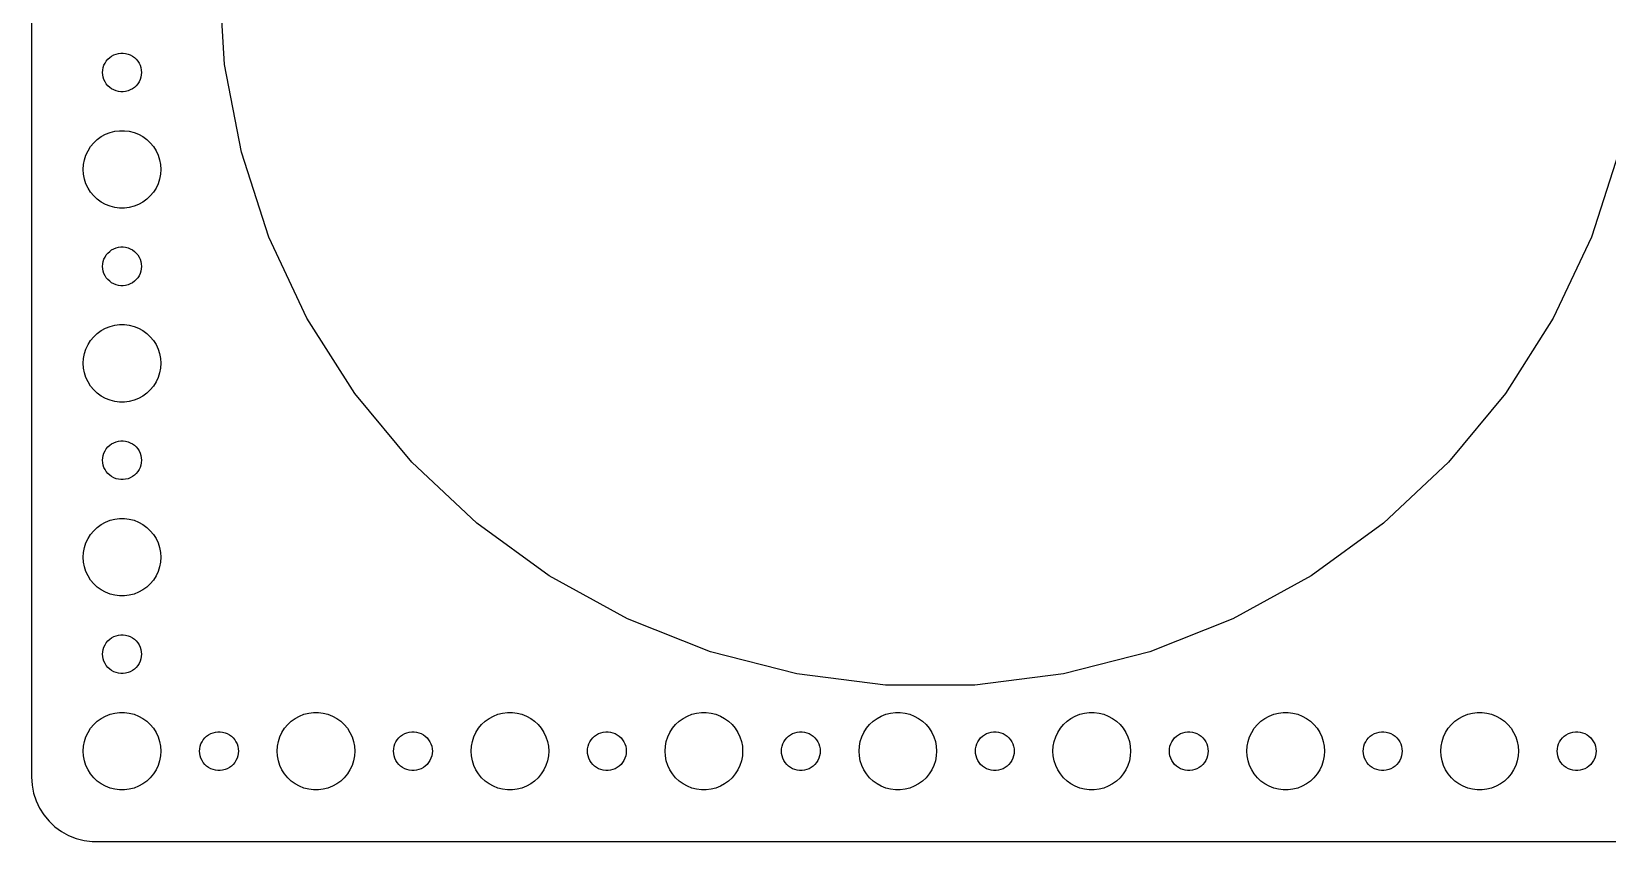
# Model space of a CAD drawing. Header units: metres. Extents: x -300 to 300, y -67 to 67.
# Drawn here: x -299.5 to -177.6, y -67 to -4.3 of the extents above; entities that cross this region are included whole.
import ezdxf

# ---------------------------------------------------------------- set-up
doc = ezdxf.new("R2010")
doc.units = ezdxf.units.M

msp = doc.modelspace()

# ---------------------------------------------------------------- linework, layer by layer
for p, q in [((-299.5, 62), (-299.5, -62)), ((-284.566, -6.89333), (-285, 0)), ((-293.139, -6.14275), (-292.964, -6.07341)), ((-292.964, -6.07341), (-292.781, -6.02657)), ((-292.781, -6.02657), (-292.594, -6.00294)), ((-292.594, -6.00294), (-292.406, -6.00294)), ((-292.406, -6.00294), (-292.219, -6.02657)), ((-292.219, -6.02657), (-292.036, -6.07341)), ((-292.036, -6.07341), (-291.861, -6.14275)), ((-294, -7.5), (-293.988, -7.312)), ((-293.988, -7.312), (-293.953, -7.12695)), ((-293.953, -7.12695), (-293.895, -6.9478)), ((-293.895, -6.9478), (-293.814, -6.77736)), ((-293.814, -6.77736), (-293.714, -6.61832)), ((-293.714, -6.61832), (-293.593, -6.47318)), ((-293.593, -6.47318), (-293.456, -6.34422)), ((-293.456, -6.34422), (-293.304, -6.23351)), ((-293.304, -6.23351), (-293.139, -6.14275)), ((-291.861, -6.14275), (-291.696, -6.23351)), ((-291.696, -6.23351), (-291.544, -6.34422)), ((-291.544, -6.34422), (-291.407, -6.47318)), ((-291.407, -6.47318), (-291.286, -6.61832)), ((-291.286, -6.61832), (-291.186, -6.77736)), ((-291.186, -6.77736), (-291.105, -6.9478)), ((-291.105, -6.9478), (-291.047, -7.12695)), ((-291.047, -7.12695), (-291.012, -7.312)), ((-291.012, -7.312), (-291, -7.5)), ((-283.272, -13.6779), (-284.566, -6.89333)), ((-293.988, -7.68799), (-294, -7.5)), ((-293.953, -7.87303), (-293.988, -7.68799)), ((-293.895, -8.05219), (-293.953, -7.87303)), ((-293.814, -8.22263), (-293.895, -8.05219)), ((-293.714, -8.38167), (-293.814, -8.22263)), ((-293.593, -8.52681), (-293.714, -8.38167)), ((-293.456, -8.65576), (-293.593, -8.52681)), ((-291.407, -8.52681), (-291.544, -8.65576)), ((-291.286, -8.38167), (-291.407, -8.52681)), ((-291.186, -8.22263), (-291.286, -8.38167)), ((-291.105, -8.05219), (-291.186, -8.22263)), ((-291.047, -7.87303), (-291.105, -8.05219)), ((-291.012, -7.68799), (-291.047, -7.87303)), ((-291, -7.5), (-291.012, -7.68799)), ((-293.304, -8.76648), (-293.456, -8.65576)), ((-293.139, -8.85724), (-293.304, -8.76648)), ((-292.964, -8.92657), (-293.139, -8.85724)), ((-292.781, -8.97342), (-292.964, -8.92657)), ((-292.594, -8.99704), (-292.781, -8.97342)), ((-292.406, -8.99704), (-292.594, -8.99704)), ((-292.219, -8.97342), (-292.406, -8.99704)), ((-292.036, -8.92657), (-292.219, -8.97342)), ((-291.861, -8.85724), (-292.036, -8.92657)), ((-291.696, -8.76648), (-291.861, -8.85724)), ((-291.544, -8.65576), (-291.696, -8.76648)), ((-293.777, -12.2855), (-293.427, -12.1468)), ((-293.427, -12.1468), (-293.062, -12.0531)), ((-293.062, -12.0531), (-292.688, -12.0059)), ((-292.688, -12.0059), (-292.312, -12.0059)), ((-292.312, -12.0059), (-291.938, -12.0531)), ((-291.938, -12.0531), (-291.573, -12.1468)), ((-291.573, -12.1468), (-291.223, -12.2855)), ((-295.129, -13.5547), (-294.927, -13.2366)), ((-294.927, -13.2366), (-294.687, -12.9464)), ((-294.687, -12.9464), (-294.412, -12.6884)), ((-294.412, -12.6884), (-294.107, -12.467)), ((-294.107, -12.467), (-293.777, -12.2855)), ((-291.223, -12.2855), (-290.893, -12.467)), ((-290.893, -12.467), (-290.588, -12.6884)), ((-290.588, -12.6884), (-290.313, -12.9464)), ((-290.313, -12.9464), (-290.073, -13.2366)), ((-290.073, -13.2366), (-289.871, -13.5547)), ((-295.5, -15), (-295.476, -14.624)), ((-295.476, -14.624), (-295.406, -14.2539)), ((-295.406, -14.2539), (-295.289, -13.8956)), ((-295.289, -13.8956), (-295.129, -13.5547)), ((-289.871, -13.5547), (-289.711, -13.8956)), ((-289.711, -13.8956), (-289.594, -14.2539)), ((-289.594, -14.2539), (-289.524, -14.624)), ((-289.524, -14.624), (-289.5, -15)), ((-281.138, -20.2468), (-283.272, -13.6779)), ((-176.728, -13.6779), (-178.862, -20.2468)), ((-295.476, -15.376), (-295.5, -15)), ((-295.406, -15.7461), (-295.476, -15.376)), ((-295.289, -16.1044), (-295.406, -15.7461)), ((-289.594, -15.7461), (-289.711, -16.1044)), ((-289.524, -15.376), (-289.594, -15.7461)), ((-289.5, -15), (-289.524, -15.376)), ((-295.129, -16.4453), (-295.289, -16.1044)), ((-294.927, -16.7634), (-295.129, -16.4453)), ((-294.687, -17.0536), (-294.927, -16.7634)), ((-294.412, -17.3115), (-294.687, -17.0536)), ((-290.313, -17.0536), (-290.588, -17.3115)), ((-290.073, -16.7634), (-290.313, -17.0536)), ((-289.871, -16.4453), (-290.073, -16.7634)), ((-289.711, -16.1044), (-289.871, -16.4453)), ((-294.107, -17.533), (-294.412, -17.3115)), ((-293.777, -17.7145), (-294.107, -17.533)), ((-293.427, -17.8532), (-293.777, -17.7145)), ((-293.062, -17.9469), (-293.427, -17.8532)), ((-292.688, -17.9941), (-293.062, -17.9469)), ((-292.312, -17.9941), (-292.688, -17.9941)), ((-291.938, -17.9469), (-292.312, -17.9941)), ((-291.573, -17.8532), (-291.938, -17.9469)), ((-291.223, -17.7145), (-291.573, -17.8532)), ((-290.893, -17.533), (-291.223, -17.7145)), ((-290.588, -17.3115), (-290.893, -17.533)), ((-278.197, -26.4964), (-281.138, -20.2468)), ((-178.862, -20.2468), (-181.803, -26.4964)), ((-293.895, -21.9478), (-293.814, -21.7774)), ((-293.814, -21.7774), (-293.714, -21.6183)), ((-293.714, -21.6183), (-293.593, -21.4732)), ((-293.593, -21.4732), (-293.456, -21.3442)), ((-293.456, -21.3442), (-293.304, -21.2335)), ((-293.304, -21.2335), (-293.139, -21.1427)), ((-293.139, -21.1427), (-292.964, -21.0734)), ((-292.964, -21.0734), (-292.781, -21.0266)), ((-292.781, -21.0266), (-292.594, -21.003)), ((-292.594, -21.003), (-292.406, -21.003)), ((-292.406, -21.003), (-292.219, -21.0266)), ((-292.219, -21.0266), (-292.036, -21.0734)), ((-292.036, -21.0734), (-291.861, -21.1427)), ((-291.861, -21.1427), (-291.696, -21.2335)), ((-291.696, -21.2335), (-291.544, -21.3442)), ((-291.544, -21.3442), (-291.407, -21.4732)), ((-291.407, -21.4732), (-291.286, -21.6183)), ((-291.286, -21.6183), (-291.186, -21.7774)), ((-291.186, -21.7774), (-291.105, -21.9478)), ((-294, -22.5), (-293.988, -22.312)), ((-293.988, -22.688), (-294, -22.5)), ((-293.988, -22.312), (-293.953, -22.127)), ((-293.953, -22.873), (-293.988, -22.688)), ((-293.953, -22.127), (-293.895, -21.9478)), ((-293.895, -23.0522), (-293.953, -22.873)), ((-293.814, -23.2226), (-293.895, -23.0522)), ((-291.105, -23.0522), (-291.186, -23.2226)), ((-291.105, -21.9478), (-291.047, -22.127)), ((-291.047, -22.873), (-291.105, -23.0522)), ((-291.047, -22.127), (-291.012, -22.312)), ((-291.012, -22.688), (-291.047, -22.873)), ((-291.012, -22.312), (-291, -22.5)), ((-291, -22.5), (-291.012, -22.688)), ((-293.714, -23.3817), (-293.814, -23.2226)), ((-293.593, -23.5268), (-293.714, -23.3817)), ((-293.456, -23.6558), (-293.593, -23.5268)), ((-293.304, -23.7665), (-293.456, -23.6558)), ((-293.139, -23.8572), (-293.304, -23.7665)), ((-292.964, -23.9266), (-293.139, -23.8572)), ((-292.781, -23.9734), (-292.964, -23.9266)), ((-292.594, -23.997), (-292.781, -23.9734)), ((-292.406, -23.997), (-292.594, -23.997)), ((-292.219, -23.9734), (-292.406, -23.997)), ((-292.036, -23.9266), (-292.219, -23.9734)), ((-291.861, -23.8572), (-292.036, -23.9266)), ((-291.696, -23.7665), (-291.861, -23.8572)), ((-291.544, -23.6558), (-291.696, -23.7665)), ((-291.407, -23.5268), (-291.544, -23.6558)), ((-291.286, -23.3817), (-291.407, -23.5268)), ((-291.186, -23.2226), (-291.286, -23.3817)), ((-274.496, -32.3282), (-278.197, -26.4964)), ((-181.803, -26.4964), (-185.504, -32.3282)), ((-294.927, -28.2366), (-294.687, -27.9464)), ((-294.687, -27.9464), (-294.412, -27.6884)), ((-294.412, -27.6884), (-294.107, -27.467)), ((-294.107, -27.467), (-293.777, -27.2855)), ((-293.777, -27.2855), (-293.427, -27.1468)), ((-293.427, -27.1468), (-293.062, -27.0531)), ((-293.062, -27.0531), (-292.688, -27.0059)), ((-292.688, -27.0059), (-292.312, -27.0059)), ((-292.312, -27.0059), (-291.938, -27.0531)), ((-291.938, -27.0531), (-291.573, -27.1468)), ((-291.573, -27.1468), (-291.223, -27.2855)), ((-291.223, -27.2855), (-290.893, -27.467)), ((-290.893, -27.467), (-290.588, -27.6884)), ((-290.588, -27.6884), (-290.313, -27.9464)), ((-290.313, -27.9464), (-290.073, -28.2366)), ((-295.406, -29.2539), (-295.289, -28.8956)), ((-295.289, -28.8956), (-295.129, -28.5547)), ((-295.129, -28.5547), (-294.927, -28.2366)), ((-290.073, -28.2366), (-289.871, -28.5547)), ((-289.871, -28.5547), (-289.711, -28.8956)), ((-289.711, -28.8956), (-289.594, -29.2539)), ((-295.5, -30), (-295.476, -29.624)), ((-295.476, -30.376), (-295.5, -30)), ((-295.476, -29.624), (-295.406, -29.2539)), ((-295.406, -30.7461), (-295.476, -30.376)), ((-289.594, -29.2539), (-289.524, -29.624)), ((-289.524, -30.376), (-289.594, -30.7461)), ((-289.524, -29.624), (-289.5, -30)), ((-289.5, -30), (-289.524, -30.376)), ((-295.289, -31.1044), (-295.406, -30.7461)), ((-295.129, -31.4453), (-295.289, -31.1044)), ((-294.927, -31.7634), (-295.129, -31.4453)), ((-289.871, -31.4453), (-290.073, -31.7634)), ((-289.711, -31.1044), (-289.871, -31.4453)), ((-289.594, -30.7461), (-289.711, -31.1044)), ((-294.687, -32.0536), (-294.927, -31.7634)), ((-294.412, -32.3115), (-294.687, -32.0536)), ((-294.107, -32.533), (-294.412, -32.3115)), ((-293.777, -32.7145), (-294.107, -32.533)), ((-293.427, -32.8532), (-293.777, -32.7145)), ((-293.062, -32.9469), (-293.427, -32.8532)), ((-291.573, -32.8532), (-291.938, -32.9469)), ((-291.223, -32.7145), (-291.573, -32.8532)), ((-290.893, -32.533), (-291.223, -32.7145)), ((-290.588, -32.3115), (-290.893, -32.533)), ((-290.313, -32.0536), (-290.588, -32.3115)), ((-290.073, -31.7634), (-290.313, -32.0536)), ((-270.093, -37.6501), (-274.496, -32.3282)), ((-185.504, -32.3282), (-189.907, -37.6501)), ((-292.688, -32.9941), (-293.062, -32.9469)), ((-292.312, -32.9941), (-292.688, -32.9941)), ((-291.938, -32.9469), (-292.312, -32.9941)), ((-293.714, -36.6183), (-293.593, -36.4732)), ((-293.593, -36.4732), (-293.456, -36.3442)), ((-293.456, -36.3442), (-293.304, -36.2335)), ((-293.304, -36.2335), (-293.139, -36.1428)), ((-293.139, -36.1428), (-292.964, -36.0734)), ((-292.964, -36.0734), (-292.781, -36.0266)), ((-292.781, -36.0266), (-292.594, -36.003)), ((-292.594, -36.003), (-292.406, -36.003)), ((-292.406, -36.003), (-292.219, -36.0266)), ((-292.219, -36.0266), (-292.036, -36.0734)), ((-292.036, -36.0734), (-291.861, -36.1428)), ((-291.861, -36.1428), (-291.696, -36.2335)), ((-291.696, -36.2335), (-291.544, -36.3442)), ((-291.544, -36.3442), (-291.407, -36.4732)), ((-291.407, -36.4732), (-291.286, -36.6183)), ((-294, -37.5), (-293.988, -37.312)), ((-293.988, -37.688), (-294, -37.5)), ((-293.988, -37.312), (-293.953, -37.127)), ((-293.953, -37.873), (-293.988, -37.688)), ((-293.953, -37.127), (-293.895, -36.9478)), ((-293.895, -36.9478), (-293.814, -36.7774)), ((-293.814, -36.7774), (-293.714, -36.6183)), ((-291.286, -36.6183), (-291.186, -36.7774)), ((-291.186, -36.7774), (-291.105, -36.9478)), ((-291.105, -36.9478), (-291.047, -37.127)), ((-291.047, -37.127), (-291.012, -37.312)), ((-291.012, -37.688), (-291.047, -37.873)), ((-291.012, -37.312), (-291, -37.5)), ((-291, -37.5), (-291.012, -37.688)), ((-265.058, -42.3782), (-270.093, -37.6501)), ((-189.907, -37.6501), (-194.942, -42.3782)), ((-293.895, -38.0522), (-293.953, -37.873)), ((-293.814, -38.2226), (-293.895, -38.0522)), ((-293.714, -38.3817), (-293.814, -38.2226)), ((-293.593, -38.5268), (-293.714, -38.3817)), ((-293.456, -38.6558), (-293.593, -38.5268)), ((-293.304, -38.7665), (-293.456, -38.6558)), ((-293.139, -38.8572), (-293.304, -38.7665)), ((-292.964, -38.9266), (-293.139, -38.8572)), ((-292.781, -38.9734), (-292.964, -38.9266)), ((-292.594, -38.997), (-292.781, -38.9734)), ((-292.406, -38.997), (-292.594, -38.997)), ((-292.219, -38.9734), (-292.406, -38.997)), ((-292.036, -38.9266), (-292.219, -38.9734)), ((-291.861, -38.8572), (-292.036, -38.9266)), ((-291.696, -38.7665), (-291.861, -38.8572)), ((-291.544, -38.6558), (-291.696, -38.7665)), ((-291.407, -38.5268), (-291.544, -38.6558)), ((-291.286, -38.3817), (-291.407, -38.5268)), ((-291.186, -38.2226), (-291.286, -38.3817)), ((-291.105, -38.0522), (-291.186, -38.2226)), ((-291.047, -37.873), (-291.105, -38.0522)), ((-294.412, -42.6885), (-294.107, -42.467)), ((-294.107, -42.467), (-293.777, -42.2855)), ((-293.777, -42.2855), (-293.427, -42.1468)), ((-293.427, -42.1468), (-293.062, -42.0531)), ((-293.062, -42.0531), (-292.688, -42.0059)), ((-292.688, -42.0059), (-292.312, -42.0059)), ((-292.312, -42.0059), (-291.938, -42.0531)), ((-291.938, -42.0531), (-291.573, -42.1468)), ((-291.573, -42.1468), (-291.223, -42.2855)), ((-291.223, -42.2855), (-290.893, -42.467)), ((-290.893, -42.467), (-290.588, -42.6885)), ((-259.47, -46.438), (-265.058, -42.3782)), ((-194.942, -42.3782), (-200.53, -46.438)), ((-295.289, -43.8956), (-295.129, -43.5547)), ((-295.129, -43.5547), (-294.927, -43.2366)), ((-294.927, -43.2366), (-294.687, -42.9464)), ((-294.687, -42.9464), (-294.412, -42.6885)), ((-290.588, -42.6885), (-290.313, -42.9464)), ((-290.313, -42.9464), (-290.073, -43.2366)), ((-290.073, -43.2366), (-289.871, -43.5547)), ((-289.871, -43.5547), (-289.711, -43.8956)), ((-295.5, -45), (-295.476, -44.624)), ((-295.476, -45.376), (-295.5, -45)), ((-295.476, -44.624), (-295.406, -44.2539)), ((-295.406, -44.2539), (-295.289, -43.8956)), ((-289.711, -43.8956), (-289.594, -44.2539)), ((-289.594, -44.2539), (-289.524, -44.624)), ((-289.524, -44.624), (-289.5, -45)), ((-289.5, -45), (-289.524, -45.376)), ((-295.406, -45.7461), (-295.476, -45.376)), ((-295.289, -46.1044), (-295.406, -45.7461)), ((-295.129, -46.4453), (-295.289, -46.1044)), ((-289.711, -46.1044), (-289.871, -46.4453)), ((-289.594, -45.7461), (-289.711, -46.1044)), ((-289.524, -45.376), (-289.594, -45.7461)), ((-294.927, -46.7634), (-295.129, -46.4453)), ((-294.687, -47.0536), (-294.927, -46.7634)), ((-294.412, -47.3115), (-294.687, -47.0536)), ((-294.107, -47.533), (-294.412, -47.3115)), ((-293.777, -47.7145), (-294.107, -47.533)), ((-290.893, -47.533), (-291.223, -47.7145)), ((-290.588, -47.3115), (-290.893, -47.533)), ((-290.313, -47.0536), (-290.588, -47.3115)), ((-290.073, -46.7634), (-290.313, -47.0536)), ((-289.871, -46.4453), (-290.073, -46.7634)), ((-253.418, -49.7655), (-259.47, -46.438)), ((-200.53, -46.438), (-206.582, -49.7655)), ((-293.427, -47.8532), (-293.777, -47.7145)), ((-293.062, -47.9469), (-293.427, -47.8532)), ((-292.688, -47.9941), (-293.062, -47.9469)), ((-292.312, -47.9941), (-292.688, -47.9941)), ((-291.938, -47.9469), (-292.312, -47.9941)), ((-291.573, -47.8532), (-291.938, -47.9469)), ((-291.223, -47.7145), (-291.573, -47.8532)), ((-246.996, -52.3081), (-253.418, -49.7655)), ((-206.582, -49.7655), (-213.004, -52.3081)), ((-293.304, -51.2335), (-293.139, -51.1428)), ((-293.139, -51.1428), (-292.964, -51.0734)), ((-292.964, -51.0734), (-292.781, -51.0266)), ((-292.781, -51.0266), (-292.594, -51.003)), ((-292.594, -51.003), (-292.406, -51.003)), ((-292.406, -51.003), (-292.219, -51.0266)), ((-292.219, -51.0266), (-292.036, -51.0734)), ((-292.036, -51.0734), (-291.861, -51.1428)), ((-291.861, -51.1428), (-291.696, -51.2335)), ((-294, -52.5), (-293.988, -52.312)), ((-293.988, -52.312), (-293.953, -52.127)), ((-293.953, -52.127), (-293.895, -51.9478)), ((-293.895, -51.9478), (-293.814, -51.7774)), ((-293.814, -51.7774), (-293.714, -51.6183)), ((-293.714, -51.6183), (-293.593, -51.4732)), ((-293.593, -51.4732), (-293.456, -51.3442)), ((-293.456, -51.3442), (-293.304, -51.2335)), ((-291.696, -51.2335), (-291.544, -51.3442)), ((-291.544, -51.3442), (-291.407, -51.4732)), ((-291.407, -51.4732), (-291.286, -51.6183)), ((-291.286, -51.6183), (-291.186, -51.7774)), ((-291.186, -51.7774), (-291.105, -51.9478)), ((-291.105, -51.9478), (-291.047, -52.127)), ((-291.047, -52.127), (-291.012, -52.312)), ((-291.012, -52.312), (-291, -52.5)), ((-240.306, -54.0258), (-246.996, -52.3081)), ((-213.004, -52.3081), (-219.694, -54.0258)), ((-293.988, -52.688), (-294, -52.5)), ((-293.953, -52.873), (-293.988, -52.688)), ((-293.895, -53.0522), (-293.953, -52.873)), ((-293.814, -53.2226), (-293.895, -53.0522)), ((-293.714, -53.3817), (-293.814, -53.2226)), ((-293.593, -53.5268), (-293.714, -53.3817)), ((-293.456, -53.6558), (-293.593, -53.5268)), ((-291.407, -53.5268), (-291.544, -53.6558)), ((-291.286, -53.3817), (-291.407, -53.5268)), ((-291.186, -53.2226), (-291.286, -53.3817)), ((-291.105, -53.0522), (-291.186, -53.2226)), ((-291.047, -52.873), (-291.105, -53.0522)), ((-291.012, -52.688), (-291.047, -52.873)), ((-291, -52.5), (-291.012, -52.688)), ((-293.304, -53.7665), (-293.456, -53.6558)), ((-293.139, -53.8572), (-293.304, -53.7665)), ((-292.964, -53.9266), (-293.139, -53.8572)), ((-292.781, -53.9734), (-292.964, -53.9266)), ((-292.594, -53.997), (-292.781, -53.9734)), ((-292.406, -53.997), (-292.594, -53.997)), ((-292.219, -53.9734), (-292.406, -53.997)), ((-292.036, -53.9266), (-292.219, -53.9734)), ((-291.861, -53.8572), (-292.036, -53.9266)), ((-291.696, -53.7665), (-291.861, -53.8572)), ((-291.544, -53.6558), (-291.696, -53.7665)), ((-233.453, -54.8915), (-240.306, -54.0258)), ((-219.694, -54.0258), (-226.547, -54.8915)), ((-226.547, -54.8915), (-233.453, -54.8915)), ((-294.107, -57.467), (-293.777, -57.2855)), ((-293.777, -57.2855), (-293.427, -57.1468)), ((-293.427, -57.1468), (-293.062, -57.0531)), ((-293.062, -57.0531), (-292.688, -57.0059)), ((-292.688, -57.0059), (-292.312, -57.0059)), ((-292.312, -57.0059), (-291.938, -57.0531)), ((-291.938, -57.0531), (-291.573, -57.1468)), ((-291.573, -57.1468), (-291.223, -57.2855)), ((-291.223, -57.2855), (-290.893, -57.467)), ((-279.107, -57.467), (-278.777, -57.2855)), ((-278.777, -57.2855), (-278.427, -57.1468)), ((-278.427, -57.1468), (-278.062, -57.0531)), ((-278.062, -57.0531), (-277.688, -57.0059)), ((-277.688, -57.0059), (-277.312, -57.0059)), ((-277.312, -57.0059), (-276.938, -57.0531)), ((-276.938, -57.0531), (-276.573, -57.1468)), ((-276.573, -57.1468), (-276.223, -57.2855)), ((-276.223, -57.2855), (-275.893, -57.467)), ((-264.107, -57.467), (-263.777, -57.2855)), ((-263.777, -57.2855), (-263.427, -57.1468)), ((-263.427, -57.1468), (-263.062, -57.0531)), ((-263.062, -57.0531), (-262.688, -57.0059)), ((-262.688, -57.0059), (-262.312, -57.0059)), ((-262.312, -57.0059), (-261.938, -57.0531)), ((-261.938, -57.0531), (-261.573, -57.1468)), ((-261.573, -57.1468), (-261.223, -57.2855)), ((-261.223, -57.2855), (-260.893, -57.467)), ((-249.107, -57.467), (-248.777, -57.2855)), ((-248.777, -57.2855), (-248.427, -57.1468)), ((-248.427, -57.1468), (-248.062, -57.0531)), ((-248.062, -57.0531), (-247.688, -57.0059)), ((-247.688, -57.0059), (-247.312, -57.0059)), ((-247.312, -57.0059), (-246.938, -57.0531)), ((-246.938, -57.0531), (-246.573, -57.1468)), ((-246.573, -57.1468), (-246.223, -57.2855)), ((-246.223, -57.2855), (-245.893, -57.467)), ((-234.107, -57.467), (-233.777, -57.2855)), ((-233.777, -57.2855), (-233.427, -57.1468)), ((-233.427, -57.1468), (-233.062, -57.0531)), ((-233.062, -57.0531), (-232.688, -57.0059)), ((-232.688, -57.0059), (-232.312, -57.0059)), ((-232.312, -57.0059), (-231.938, -57.0531)), ((-231.938, -57.0531), (-231.573, -57.1468)), ((-231.573, -57.1468), (-231.223, -57.2855)), ((-231.223, -57.2855), (-230.893, -57.467)), ((-219.107, -57.467), (-218.777, -57.2855)), ((-218.777, -57.2855), (-218.427, -57.1468)), ((-218.427, -57.1468), (-218.062, -57.0531)), ((-218.062, -57.0531), (-217.688, -57.0059)), ((-217.688, -57.0059), (-217.312, -57.0059)), ((-217.312, -57.0059), (-216.938, -57.0531)), ((-216.938, -57.0531), (-216.573, -57.1468)), ((-216.573, -57.1468), (-216.223, -57.2855)), ((-216.223, -57.2855), (-215.893, -57.467)), ((-204.107, -57.467), (-203.777, -57.2855)), ((-203.777, -57.2855), (-203.427, -57.1468)), ((-203.427, -57.1468), (-203.062, -57.0531)), ((-203.062, -57.0531), (-202.688, -57.0059)), ((-202.688, -57.0059), (-202.312, -57.0059)), ((-202.312, -57.0059), (-201.938, -57.0531)), ((-201.938, -57.0531), (-201.573, -57.1468)), ((-201.573, -57.1468), (-201.223, -57.2855)), ((-201.223, -57.2855), (-200.893, -57.467)), ((-189.107, -57.467), (-188.777, -57.2855)), ((-188.777, -57.2855), (-188.427, -57.1468)), ((-188.427, -57.1468), (-188.062, -57.0531)), ((-188.062, -57.0531), (-187.688, -57.0059)), ((-187.688, -57.0059), (-187.312, -57.0059)), ((-187.312, -57.0059), (-186.938, -57.0531)), ((-186.938, -57.0531), (-186.573, -57.1468)), ((-186.573, -57.1468), (-186.223, -57.2855)), ((-186.223, -57.2855), (-185.893, -57.467)), ((-295.129, -58.5547), (-294.927, -58.2366)), ((-294.927, -58.2366), (-294.687, -57.9464)), ((-294.687, -57.9464), (-294.412, -57.6885)), ((-294.412, -57.6885), (-294.107, -57.467)), ((-290.893, -57.467), (-290.588, -57.6885)), ((-290.588, -57.6885), (-290.313, -57.9464)), ((-290.313, -57.9464), (-290.073, -58.2366)), ((-290.073, -58.2366), (-289.871, -58.5547)), ((-285.281, -58.5266), (-285.094, -58.503)), ((-285.094, -58.503), (-284.906, -58.503)), ((-284.906, -58.503), (-284.719, -58.5266)), ((-280.129, -58.5547), (-279.927, -58.2366)), ((-279.927, -58.2366), (-279.687, -57.9464)), ((-279.687, -57.9464), (-279.412, -57.6885)), ((-279.412, -57.6885), (-279.107, -57.467)), ((-275.893, -57.467), (-275.588, -57.6885)), ((-275.588, -57.6885), (-275.313, -57.9464)), ((-275.313, -57.9464), (-275.073, -58.2366)), ((-275.073, -58.2366), (-274.871, -58.5547)), ((-270.281, -58.5266), (-270.094, -58.503)), ((-270.094, -58.503), (-269.906, -58.503)), ((-269.906, -58.503), (-269.719, -58.5266)), ((-265.129, -58.5547), (-264.927, -58.2366)), ((-264.927, -58.2366), (-264.687, -57.9464)), ((-264.687, -57.9464), (-264.412, -57.6885)), ((-264.412, -57.6885), (-264.107, -57.467)), ((-260.893, -57.467), (-260.588, -57.6885)), ((-260.588, -57.6885), (-260.313, -57.9464)), ((-260.313, -57.9464), (-260.073, -58.2366)), ((-260.073, -58.2366), (-259.871, -58.5547)), ((-255.281, -58.5266), (-255.094, -58.503)), ((-255.094, -58.503), (-254.906, -58.503)), ((-254.906, -58.503), (-254.719, -58.5266)), ((-250.129, -58.5547), (-249.927, -58.2366)), ((-249.927, -58.2366), (-249.687, -57.9464)), ((-249.687, -57.9464), (-249.412, -57.6885)), ((-249.412, -57.6885), (-249.107, -57.467)), ((-245.893, -57.467), (-245.588, -57.6885)), ((-245.588, -57.6885), (-245.313, -57.9464)), ((-245.313, -57.9464), (-245.073, -58.2366)), ((-245.073, -58.2366), (-244.871, -58.5547)), ((-240.281, -58.5266), (-240.094, -58.503)), ((-240.094, -58.503), (-239.906, -58.503)), ((-239.906, -58.503), (-239.719, -58.5266)), ((-235.129, -58.5547), (-234.927, -58.2366)), ((-234.927, -58.2366), (-234.687, -57.9464)), ((-234.687, -57.9464), (-234.412, -57.6885)), ((-234.412, -57.6885), (-234.107, -57.467)), ((-230.893, -57.467), (-230.588, -57.6885)), ((-230.588, -57.6885), (-230.313, -57.9464)), ((-230.313, -57.9464), (-230.073, -58.2366)), ((-230.073, -58.2366), (-229.871, -58.5547)), ((-225.281, -58.5266), (-225.094, -58.503)), ((-225.094, -58.503), (-224.906, -58.503)), ((-224.906, -58.503), (-224.719, -58.5266)), ((-220.129, -58.5547), (-219.927, -58.2366)), ((-219.927, -58.2366), (-219.687, -57.9464)), ((-219.687, -57.9464), (-219.412, -57.6885)), ((-219.412, -57.6885), (-219.107, -57.467)), ((-215.893, -57.467), (-215.588, -57.6885)), ((-215.588, -57.6885), (-215.313, -57.9464)), ((-215.313, -57.9464), (-215.073, -58.2366)), ((-215.073, -58.2366), (-214.871, -58.5547)), ((-210.281, -58.5266), (-210.094, -58.503)), ((-210.094, -58.503), (-209.906, -58.503)), ((-209.906, -58.503), (-209.719, -58.5266)), ((-205.129, -58.5547), (-204.927, -58.2366)), ((-204.927, -58.2366), (-204.687, -57.9464)), ((-204.687, -57.9464), (-204.412, -57.6885)), ((-204.412, -57.6885), (-204.107, -57.467)), ((-200.893, -57.467), (-200.588, -57.6885)), ((-200.588, -57.6885), (-200.313, -57.9464)), ((-200.313, -57.9464), (-200.073, -58.2366)), ((-200.073, -58.2366), (-199.871, -58.5547)), ((-195.281, -58.5266), (-195.094, -58.503)), ((-195.094, -58.503), (-194.906, -58.503)), ((-194.906, -58.503), (-194.719, -58.5266)), ((-190.129, -58.5547), (-189.927, -58.2366)), ((-189.927, -58.2366), (-189.687, -57.9464)), ((-189.687, -57.9464), (-189.412, -57.6885)), ((-189.412, -57.6885), (-189.107, -57.467)), ((-185.893, -57.467), (-185.588, -57.6885)), ((-185.588, -57.6885), (-185.313, -57.9464)), ((-185.313, -57.9464), (-185.073, -58.2366)), ((-185.073, -58.2366), (-184.871, -58.5547)), ((-180.281, -58.5266), (-180.094, -58.503)), ((-180.094, -58.503), (-179.906, -58.503)), ((-179.906, -58.503), (-179.719, -58.5266)), ((-295.5, -60), (-295.476, -59.624)), ((-295.476, -59.624), (-295.406, -59.2539)), ((-295.406, -59.2539), (-295.289, -58.8956)), ((-295.289, -58.8956), (-295.129, -58.5547)), ((-289.871, -58.5547), (-289.711, -58.8956)), ((-289.711, -58.8956), (-289.594, -59.2539)), ((-289.594, -59.2539), (-289.524, -59.624)), ((-289.524, -59.624), (-289.5, -60)), ((-286.488, -59.812), (-286.453, -59.627)), ((-286.453, -59.627), (-286.395, -59.4478)), ((-286.395, -59.4478), (-286.314, -59.2774)), ((-286.314, -59.2774), (-286.214, -59.1183)), ((-286.214, -59.1183), (-286.093, -58.9732)), ((-286.093, -58.9732), (-285.956, -58.8442)), ((-285.956, -58.8442), (-285.804, -58.7335)), ((-285.804, -58.7335), (-285.639, -58.6428)), ((-285.639, -58.6428), (-285.464, -58.5734)), ((-285.464, -58.5734), (-285.281, -58.5266)), ((-284.719, -58.5266), (-284.536, -58.5734)), ((-284.536, -58.5734), (-284.361, -58.6428)), ((-284.361, -58.6428), (-284.196, -58.7335)), ((-284.196, -58.7335), (-284.044, -58.8442)), ((-284.044, -58.8442), (-283.907, -58.9732)), ((-283.907, -58.9732), (-283.786, -59.1183)), ((-283.786, -59.1183), (-283.686, -59.2774)), ((-283.686, -59.2774), (-283.605, -59.4478)), ((-283.605, -59.4478), (-283.547, -59.627)), ((-283.547, -59.627), (-283.512, -59.812)), ((-280.5, -60), (-280.476, -59.624)), ((-280.476, -59.624), (-280.406, -59.2539)), ((-280.406, -59.2539), (-280.289, -58.8956)), ((-280.289, -58.8956), (-280.129, -58.5547)), ((-274.871, -58.5547), (-274.711, -58.8956)), ((-274.711, -58.8956), (-274.594, -59.2539)), ((-274.594, -59.2539), (-274.524, -59.624)), ((-274.524, -59.624), (-274.5, -60)), ((-271.488, -59.812), (-271.453, -59.627)), ((-271.453, -59.627), (-271.395, -59.4478)), ((-271.395, -59.4478), (-271.314, -59.2774)), ((-271.314, -59.2774), (-271.214, -59.1183)), ((-271.214, -59.1183), (-271.093, -58.9732)), ((-271.093, -58.9732), (-270.956, -58.8442)), ((-270.956, -58.8442), (-270.804, -58.7335)), ((-270.804, -58.7335), (-270.639, -58.6428)), ((-270.639, -58.6428), (-270.464, -58.5734)), ((-270.464, -58.5734), (-270.281, -58.5266)), ((-269.719, -58.5266), (-269.536, -58.5734)), ((-269.536, -58.5734), (-269.361, -58.6428)), ((-269.361, -58.6428), (-269.196, -58.7335)), ((-269.196, -58.7335), (-269.044, -58.8442)), ((-269.044, -58.8442), (-268.907, -58.9732)), ((-268.907, -58.9732), (-268.786, -59.1183)), ((-268.786, -59.1183), (-268.686, -59.2774)), ((-268.686, -59.2774), (-268.605, -59.4478)), ((-268.605, -59.4478), (-268.547, -59.627)), ((-268.547, -59.627), (-268.512, -59.812)), ((-265.5, -60), (-265.476, -59.624)), ((-265.476, -59.624), (-265.406, -59.2539)), ((-265.406, -59.2539), (-265.289, -58.8956)), ((-265.289, -58.8956), (-265.129, -58.5547)), ((-259.871, -58.5547), (-259.711, -58.8956)), ((-259.711, -58.8956), (-259.594, -59.2539)), ((-259.594, -59.2539), (-259.524, -59.624)), ((-259.524, -59.624), (-259.5, -60)), ((-256.488, -59.812), (-256.453, -59.627)), ((-256.453, -59.627), (-256.395, -59.4478)), ((-256.395, -59.4478), (-256.314, -59.2774)), ((-256.314, -59.2774), (-256.214, -59.1183)), ((-256.214, -59.1183), (-256.093, -58.9732)), ((-256.093, -58.9732), (-255.956, -58.8442)), ((-255.956, -58.8442), (-255.804, -58.7335)), ((-255.804, -58.7335), (-255.639, -58.6428)), ((-255.639, -58.6428), (-255.464, -58.5734)), ((-255.464, -58.5734), (-255.281, -58.5266)), ((-254.719, -58.5266), (-254.536, -58.5734)), ((-254.536, -58.5734), (-254.361, -58.6428)), ((-254.361, -58.6428), (-254.196, -58.7335)), ((-254.196, -58.7335), (-254.044, -58.8442)), ((-254.044, -58.8442), (-253.907, -58.9732)), ((-253.907, -58.9732), (-253.786, -59.1183)), ((-253.786, -59.1183), (-253.686, -59.2774)), ((-253.686, -59.2774), (-253.605, -59.4478)), ((-253.605, -59.4478), (-253.547, -59.627)), ((-253.547, -59.627), (-253.512, -59.812)), ((-250.5, -60), (-250.476, -59.624)), ((-250.476, -59.624), (-250.406, -59.2539)), ((-250.406, -59.2539), (-250.289, -58.8956)), ((-250.289, -58.8956), (-250.129, -58.5547)), ((-244.871, -58.5547), (-244.711, -58.8956)), ((-244.711, -58.8956), (-244.594, -59.2539)), ((-244.594, -59.2539), (-244.524, -59.624)), ((-244.524, -59.624), (-244.5, -60)), ((-241.488, -59.812), (-241.453, -59.627)), ((-241.453, -59.627), (-241.395, -59.4478)), ((-241.395, -59.4478), (-241.314, -59.2774)), ((-241.314, -59.2774), (-241.214, -59.1183)), ((-241.214, -59.1183), (-241.093, -58.9732)), ((-241.093, -58.9732), (-240.956, -58.8442)), ((-240.956, -58.8442), (-240.804, -58.7335)), ((-240.804, -58.7335), (-240.639, -58.6428)), ((-240.639, -58.6428), (-240.464, -58.5734)), ((-240.464, -58.5734), (-240.281, -58.5266)), ((-239.719, -58.5266), (-239.536, -58.5734)), ((-239.536, -58.5734), (-239.361, -58.6428)), ((-239.361, -58.6428), (-239.196, -58.7335)), ((-239.196, -58.7335), (-239.044, -58.8442)), ((-239.044, -58.8442), (-238.907, -58.9732)), ((-238.907, -58.9732), (-238.786, -59.1183)), ((-238.786, -59.1183), (-238.686, -59.2774)), ((-238.686, -59.2774), (-238.605, -59.4478)), ((-238.605, -59.4478), (-238.547, -59.627)), ((-238.547, -59.627), (-238.512, -59.812)), ((-235.5, -60), (-235.476, -59.624)), ((-235.476, -59.624), (-235.406, -59.2539)), ((-235.406, -59.2539), (-235.289, -58.8956)), ((-235.289, -58.8956), (-235.129, -58.5547)), ((-229.871, -58.5547), (-229.711, -58.8956)), ((-229.711, -58.8956), (-229.594, -59.2539)), ((-229.594, -59.2539), (-229.524, -59.624)), ((-229.524, -59.624), (-229.5, -60)), ((-226.488, -59.812), (-226.453, -59.627)), ((-226.453, -59.627), (-226.395, -59.4478)), ((-226.395, -59.4478), (-226.314, -59.2774)), ((-226.314, -59.2774), (-226.214, -59.1183)), ((-226.214, -59.1183), (-226.093, -58.9732)), ((-226.093, -58.9732), (-225.956, -58.8442)), ((-225.956, -58.8442), (-225.804, -58.7335)), ((-225.804, -58.7335), (-225.639, -58.6428)), ((-225.639, -58.6428), (-225.464, -58.5734)), ((-225.464, -58.5734), (-225.281, -58.5266)), ((-224.719, -58.5266), (-224.536, -58.5734)), ((-224.536, -58.5734), (-224.361, -58.6428)), ((-224.361, -58.6428), (-224.196, -58.7335)), ((-224.196, -58.7335), (-224.044, -58.8442)), ((-224.044, -58.8442), (-223.907, -58.9732)), ((-223.907, -58.9732), (-223.786, -59.1183)), ((-223.786, -59.1183), (-223.686, -59.2774)), ((-223.686, -59.2774), (-223.605, -59.4478)), ((-223.605, -59.4478), (-223.547, -59.627)), ((-223.547, -59.627), (-223.512, -59.812)), ((-220.5, -60), (-220.476, -59.624)), ((-220.476, -59.624), (-220.406, -59.2539)), ((-220.406, -59.2539), (-220.289, -58.8956)), ((-220.289, -58.8956), (-220.129, -58.5547)), ((-214.871, -58.5547), (-214.711, -58.8956)), ((-214.711, -58.8956), (-214.594, -59.2539)), ((-214.594, -59.2539), (-214.524, -59.624)), ((-214.524, -59.624), (-214.5, -60)), ((-211.488, -59.812), (-211.453, -59.627)), ((-211.453, -59.627), (-211.395, -59.4478)), ((-211.395, -59.4478), (-211.314, -59.2774)), ((-211.314, -59.2774), (-211.214, -59.1183)), ((-211.214, -59.1183), (-211.093, -58.9732)), ((-211.093, -58.9732), (-210.956, -58.8442)), ((-210.956, -58.8442), (-210.804, -58.7335)), ((-210.804, -58.7335), (-210.639, -58.6428)), ((-210.639, -58.6428), (-210.464, -58.5734)), ((-210.464, -58.5734), (-210.281, -58.5266)), ((-209.719, -58.5266), (-209.536, -58.5734)), ((-209.536, -58.5734), (-209.361, -58.6428)), ((-209.361, -58.6428), (-209.196, -58.7335)), ((-209.196, -58.7335), (-209.044, -58.8442)), ((-209.044, -58.8442), (-208.907, -58.9732)), ((-208.907, -58.9732), (-208.786, -59.1183)), ((-208.786, -59.1183), (-208.686, -59.2774)), ((-208.686, -59.2774), (-208.605, -59.4478)), ((-208.605, -59.4478), (-208.547, -59.627)), ((-208.547, -59.627), (-208.512, -59.812)), ((-205.5, -60), (-205.476, -59.624)), ((-205.476, -59.624), (-205.406, -59.2539)), ((-205.406, -59.2539), (-205.289, -58.8956)), ((-205.289, -58.8956), (-205.129, -58.5547)), ((-199.871, -58.5547), (-199.711, -58.8956)), ((-199.711, -58.8956), (-199.594, -59.2539)), ((-199.594, -59.2539), (-199.524, -59.624)), ((-199.524, -59.624), (-199.5, -60)), ((-196.488, -59.812), (-196.453, -59.627)), ((-196.453, -59.627), (-196.395, -59.4478)), ((-196.395, -59.4478), (-196.314, -59.2774)), ((-196.314, -59.2774), (-196.214, -59.1183)), ((-196.214, -59.1183), (-196.093, -58.9732)), ((-196.093, -58.9732), (-195.956, -58.8442)), ((-195.956, -58.8442), (-195.804, -58.7335)), ((-195.804, -58.7335), (-195.639, -58.6428)), ((-195.639, -58.6428), (-195.464, -58.5734)), ((-195.464, -58.5734), (-195.281, -58.5266)), ((-194.719, -58.5266), (-194.536, -58.5734)), ((-194.536, -58.5734), (-194.361, -58.6428)), ((-194.361, -58.6428), (-194.196, -58.7335)), ((-194.196, -58.7335), (-194.044, -58.8442)), ((-194.044, -58.8442), (-193.907, -58.9732)), ((-193.907, -58.9732), (-193.786, -59.1183)), ((-193.786, -59.1183), (-193.686, -59.2774)), ((-193.686, -59.2774), (-193.605, -59.4478)), ((-193.605, -59.4478), (-193.547, -59.627)), ((-193.547, -59.627), (-193.512, -59.812)), ((-190.5, -60), (-190.476, -59.624)), ((-190.476, -59.624), (-190.406, -59.2539)), ((-190.406, -59.2539), (-190.289, -58.8956)), ((-190.289, -58.8956), (-190.129, -58.5547)), ((-184.871, -58.5547), (-184.711, -58.8956)), ((-184.711, -58.8956), (-184.594, -59.2539)), ((-184.594, -59.2539), (-184.524, -59.624)), ((-184.524, -59.624), (-184.5, -60)), ((-181.488, -59.812), (-181.453, -59.627)), ((-181.453, -59.627), (-181.395, -59.4478)), ((-181.395, -59.4478), (-181.314, -59.2774)), ((-181.314, -59.2774), (-181.214, -59.1183)), ((-181.214, -59.1183), (-181.093, -58.9732)), ((-181.093, -58.9732), (-180.956, -58.8442)), ((-180.956, -58.8442), (-180.804, -58.7335)), ((-180.804, -58.7335), (-180.639, -58.6428)), ((-180.639, -58.6428), (-180.464, -58.5734)), ((-180.464, -58.5734), (-180.281, -58.5266)), ((-179.719, -58.5266), (-179.536, -58.5734)), ((-179.536, -58.5734), (-179.361, -58.6428)), ((-179.361, -58.6428), (-179.196, -58.7335)), ((-179.196, -58.7335), (-179.044, -58.8442)), ((-179.044, -58.8442), (-178.907, -58.9732)), ((-178.907, -58.9732), (-178.786, -59.1183)), ((-178.786, -59.1183), (-178.686, -59.2774)), ((-178.686, -59.2774), (-178.605, -59.4478)), ((-178.605, -59.4478), (-178.547, -59.627)), ((-178.547, -59.627), (-178.512, -59.812)), ((-295.476, -60.376), (-295.5, -60)), ((-295.406, -60.7461), (-295.476, -60.376)), ((-295.289, -61.1044), (-295.406, -60.7461)), ((-289.594, -60.7461), (-289.711, -61.1044)), ((-289.524, -60.376), (-289.594, -60.7461)), ((-289.5, -60), (-289.524, -60.376)), ((-286.5, -60), (-286.488, -59.812)), ((-286.488, -60.188), (-286.5, -60)), ((-286.453, -60.373), (-286.488, -60.188)), ((-286.395, -60.5522), (-286.453, -60.373)), ((-286.314, -60.7226), (-286.395, -60.5522)), ((-286.214, -60.8817), (-286.314, -60.7226)), ((-286.093, -61.0268), (-286.214, -60.8817)), ((-283.786, -60.8817), (-283.907, -61.0268)), ((-283.686, -60.7226), (-283.786, -60.8817)), ((-283.605, -60.5522), (-283.686, -60.7226)), ((-283.547, -60.373), (-283.605, -60.5522)), ((-283.512, -60.188), (-283.547, -60.373)), ((-283.512, -59.812), (-283.5, -60)), ((-283.5, -60), (-283.512, -60.188)), ((-280.476, -60.376), (-280.5, -60)), ((-280.406, -60.7461), (-280.476, -60.376)), ((-280.289, -61.1044), (-280.406, -60.7461)), ((-274.594, -60.7461), (-274.711, -61.1044)), ((-274.524, -60.376), (-274.594, -60.7461)), ((-274.5, -60), (-274.524, -60.376)), ((-271.5, -60), (-271.488, -59.812)), ((-271.488, -60.188), (-271.5, -60)), ((-271.453, -60.373), (-271.488, -60.188)), ((-271.395, -60.5522), (-271.453, -60.373)), ((-271.314, -60.7226), (-271.395, -60.5522)), ((-271.214, -60.8817), (-271.314, -60.7226)), ((-271.093, -61.0268), (-271.214, -60.8817)), ((-268.786, -60.8817), (-268.907, -61.0268)), ((-268.686, -60.7226), (-268.786, -60.8817)), ((-268.605, -60.5522), (-268.686, -60.7226)), ((-268.547, -60.373), (-268.605, -60.5522)), ((-268.512, -60.188), (-268.547, -60.373)), ((-268.512, -59.812), (-268.5, -60)), ((-268.5, -60), (-268.512, -60.188)), ((-265.476, -60.376), (-265.5, -60)), ((-265.406, -60.7461), (-265.476, -60.376)), ((-265.289, -61.1044), (-265.406, -60.7461)), ((-259.594, -60.7461), (-259.711, -61.1044)), ((-259.524, -60.376), (-259.594, -60.7461)), ((-259.5, -60), (-259.524, -60.376)), ((-256.5, -60), (-256.488, -59.812)), ((-256.488, -60.188), (-256.5, -60)), ((-256.453, -60.373), (-256.488, -60.188)), ((-256.395, -60.5522), (-256.453, -60.373)), ((-256.314, -60.7226), (-256.395, -60.5522)), ((-256.214, -60.8817), (-256.314, -60.7226)), ((-256.093, -61.0268), (-256.214, -60.8817)), ((-253.786, -60.8817), (-253.907, -61.0268)), ((-253.686, -60.7226), (-253.786, -60.8817)), ((-253.605, -60.5522), (-253.686, -60.7226)), ((-253.547, -60.373), (-253.605, -60.5522)), ((-253.512, -60.188), (-253.547, -60.373)), ((-253.512, -59.812), (-253.5, -60)), ((-253.5, -60), (-253.512, -60.188)), ((-250.476, -60.376), (-250.5, -60)), ((-250.406, -60.7461), (-250.476, -60.376)), ((-250.289, -61.1044), (-250.406, -60.7461)), ((-244.594, -60.7461), (-244.711, -61.1044)), ((-244.524, -60.376), (-244.594, -60.7461)), ((-244.5, -60), (-244.524, -60.376)), ((-241.5, -60), (-241.488, -59.812)), ((-241.488, -60.188), (-241.5, -60)), ((-241.453, -60.373), (-241.488, -60.188)), ((-241.395, -60.5522), (-241.453, -60.373)), ((-241.314, -60.7226), (-241.395, -60.5522)), ((-241.214, -60.8817), (-241.314, -60.7226)), ((-241.093, -61.0268), (-241.214, -60.8817)), ((-238.786, -60.8817), (-238.907, -61.0268)), ((-238.686, -60.7226), (-238.786, -60.8817)), ((-238.605, -60.5522), (-238.686, -60.7226)), ((-238.547, -60.373), (-238.605, -60.5522)), ((-238.512, -60.188), (-238.547, -60.373)), ((-238.512, -59.812), (-238.5, -60)), ((-238.5, -60), (-238.512, -60.188)), ((-235.476, -60.376), (-235.5, -60)), ((-235.406, -60.7461), (-235.476, -60.376)), ((-235.289, -61.1044), (-235.406, -60.7461)), ((-229.594, -60.7461), (-229.711, -61.1044)), ((-229.524, -60.376), (-229.594, -60.7461)), ((-229.5, -60), (-229.524, -60.376)), ((-226.5, -60), (-226.488, -59.812)), ((-226.488, -60.188), (-226.5, -60)), ((-226.453, -60.373), (-226.488, -60.188)), ((-226.395, -60.5522), (-226.453, -60.373)), ((-226.314, -60.7226), (-226.395, -60.5522)), ((-226.214, -60.8817), (-226.314, -60.7226)), ((-226.093, -61.0268), (-226.214, -60.8817)), ((-223.786, -60.8817), (-223.907, -61.0268)), ((-223.686, -60.7226), (-223.786, -60.8817)), ((-223.605, -60.5522), (-223.686, -60.7226)), ((-223.547, -60.373), (-223.605, -60.5522)), ((-223.512, -60.188), (-223.547, -60.373)), ((-223.512, -59.812), (-223.5, -60)), ((-223.5, -60), (-223.512, -60.188)), ((-220.476, -60.376), (-220.5, -60)), ((-220.406, -60.7461), (-220.476, -60.376)), ((-220.289, -61.1044), (-220.406, -60.7461)), ((-214.594, -60.7461), (-214.711, -61.1044)), ((-214.524, -60.376), (-214.594, -60.7461)), ((-214.5, -60), (-214.524, -60.376)), ((-211.5, -60), (-211.488, -59.812)), ((-211.488, -60.188), (-211.5, -60)), ((-211.453, -60.373), (-211.488, -60.188)), ((-211.395, -60.5522), (-211.453, -60.373)), ((-211.314, -60.7226), (-211.395, -60.5522)), ((-211.214, -60.8817), (-211.314, -60.7226)), ((-211.093, -61.0268), (-211.214, -60.8817)), ((-208.786, -60.8817), (-208.907, -61.0268)), ((-208.686, -60.7226), (-208.786, -60.8817)), ((-208.605, -60.5522), (-208.686, -60.7226)), ((-208.547, -60.373), (-208.605, -60.5522)), ((-208.512, -60.188), (-208.547, -60.373)), ((-208.512, -59.812), (-208.5, -60)), ((-208.5, -60), (-208.512, -60.188)), ((-205.476, -60.376), (-205.5, -60)), ((-205.406, -60.7461), (-205.476, -60.376)), ((-205.289, -61.1044), (-205.406, -60.7461)), ((-199.594, -60.7461), (-199.711, -61.1044)), ((-199.524, -60.376), (-199.594, -60.7461)), ((-199.5, -60), (-199.524, -60.376)), ((-196.5, -60), (-196.488, -59.812)), ((-196.488, -60.188), (-196.5, -60)), ((-196.453, -60.373), (-196.488, -60.188)), ((-196.395, -60.5522), (-196.453, -60.373)), ((-196.314, -60.7226), (-196.395, -60.5522)), ((-196.214, -60.8817), (-196.314, -60.7226)), ((-196.093, -61.0268), (-196.214, -60.8817)), ((-193.786, -60.8817), (-193.907, -61.0268)), ((-193.686, -60.7226), (-193.786, -60.8817)), ((-193.605, -60.5522), (-193.686, -60.7226)), ((-193.547, -60.373), (-193.605, -60.5522)), ((-193.512, -60.188), (-193.547, -60.373)), ((-193.512, -59.812), (-193.5, -60)), ((-193.5, -60), (-193.512, -60.188)), ((-190.476, -60.376), (-190.5, -60)), ((-190.406, -60.7461), (-190.476, -60.376)), ((-190.289, -61.1044), (-190.406, -60.7461)), ((-184.594, -60.7461), (-184.711, -61.1044)), ((-184.524, -60.376), (-184.594, -60.7461)), ((-184.5, -60), (-184.524, -60.376)), ((-181.5, -60), (-181.488, -59.812)), ((-181.488, -60.188), (-181.5, -60)), ((-181.453, -60.373), (-181.488, -60.188)), ((-181.395, -60.5522), (-181.453, -60.373)), ((-181.314, -60.7226), (-181.395, -60.5522)), ((-181.214, -60.8817), (-181.314, -60.7226)), ((-181.093, -61.0268), (-181.214, -60.8817)), ((-178.786, -60.8817), (-178.907, -61.0268)), ((-178.686, -60.7226), (-178.786, -60.8817)), ((-178.605, -60.5522), (-178.686, -60.7226)), ((-178.547, -60.373), (-178.605, -60.5522)), ((-178.512, -60.188), (-178.547, -60.373)), ((-178.512, -59.812), (-178.5, -60)), ((-178.5, -60), (-178.512, -60.188)), ((-299.5, -62), (-299.461, -62.6267)), ((-295.129, -61.4453), (-295.289, -61.1044)), ((-294.927, -61.7634), (-295.129, -61.4453)), ((-294.687, -62.0536), (-294.927, -61.7634)), ((-294.412, -62.3115), (-294.687, -62.0536)), ((-290.313, -62.0536), (-290.588, -62.3115)), ((-290.073, -61.7634), (-290.313, -62.0536)), ((-289.871, -61.4453), (-290.073, -61.7634)), ((-289.711, -61.1044), (-289.871, -61.4453)), ((-285.956, -61.1558), (-286.093, -61.0268)), ((-285.804, -61.2665), (-285.956, -61.1558)), ((-285.639, -61.3572), (-285.804, -61.2665)), ((-285.464, -61.4266), (-285.639, -61.3572)), ((-285.281, -61.4734), (-285.464, -61.4266)), ((-285.094, -61.497), (-285.281, -61.4734)), ((-284.906, -61.497), (-285.094, -61.497)), ((-284.719, -61.4734), (-284.906, -61.497)), ((-284.536, -61.4266), (-284.719, -61.4734)), ((-284.361, -61.3572), (-284.536, -61.4266)), ((-284.196, -61.2665), (-284.361, -61.3572)), ((-284.044, -61.1558), (-284.196, -61.2665)), ((-283.907, -61.0268), (-284.044, -61.1558)), ((-280.129, -61.4453), (-280.289, -61.1044)), ((-279.927, -61.7634), (-280.129, -61.4453)), ((-279.687, -62.0536), (-279.927, -61.7634)), ((-279.412, -62.3115), (-279.687, -62.0536)), ((-275.313, -62.0536), (-275.588, -62.3115)), ((-275.073, -61.7634), (-275.313, -62.0536)), ((-274.871, -61.4453), (-275.073, -61.7634)), ((-274.711, -61.1044), (-274.871, -61.4453)), ((-270.956, -61.1558), (-271.093, -61.0268)), ((-270.804, -61.2665), (-270.956, -61.1558)), ((-270.639, -61.3572), (-270.804, -61.2665)), ((-270.464, -61.4266), (-270.639, -61.3572)), ((-270.281, -61.4734), (-270.464, -61.4266)), ((-270.094, -61.497), (-270.281, -61.4734)), ((-269.906, -61.497), (-270.094, -61.497)), ((-269.719, -61.4734), (-269.906, -61.497)), ((-269.536, -61.4266), (-269.719, -61.4734)), ((-269.361, -61.3572), (-269.536, -61.4266)), ((-269.196, -61.2665), (-269.361, -61.3572)), ((-269.044, -61.1558), (-269.196, -61.2665)), ((-268.907, -61.0268), (-269.044, -61.1558)), ((-265.129, -61.4453), (-265.289, -61.1044)), ((-264.927, -61.7634), (-265.129, -61.4453)), ((-264.687, -62.0536), (-264.927, -61.7634)), ((-264.412, -62.3115), (-264.687, -62.0536)), ((-260.313, -62.0536), (-260.588, -62.3115)), ((-260.073, -61.7634), (-260.313, -62.0536)), ((-259.871, -61.4453), (-260.073, -61.7634)), ((-259.711, -61.1044), (-259.871, -61.4453)), ((-255.956, -61.1558), (-256.093, -61.0268)), ((-255.804, -61.2665), (-255.956, -61.1558)), ((-255.639, -61.3572), (-255.804, -61.2665)), ((-255.464, -61.4266), (-255.639, -61.3572)), ((-255.281, -61.4734), (-255.464, -61.4266)), ((-255.094, -61.497), (-255.281, -61.4734)), ((-254.906, -61.497), (-255.094, -61.497)), ((-254.719, -61.4734), (-254.906, -61.497)), ((-254.536, -61.4266), (-254.719, -61.4734)), ((-254.361, -61.3572), (-254.536, -61.4266)), ((-254.196, -61.2665), (-254.361, -61.3572)), ((-254.044, -61.1558), (-254.196, -61.2665)), ((-253.907, -61.0268), (-254.044, -61.1558)), ((-250.129, -61.4453), (-250.289, -61.1044)), ((-249.927, -61.7634), (-250.129, -61.4453)), ((-249.687, -62.0536), (-249.927, -61.7634)), ((-249.412, -62.3115), (-249.687, -62.0536)), ((-245.313, -62.0536), (-245.588, -62.3115)), ((-245.073, -61.7634), (-245.313, -62.0536)), ((-244.871, -61.4453), (-245.073, -61.7634)), ((-244.711, -61.1044), (-244.871, -61.4453)), ((-240.956, -61.1558), (-241.093, -61.0268)), ((-240.804, -61.2665), (-240.956, -61.1558)), ((-240.639, -61.3572), (-240.804, -61.2665)), ((-240.464, -61.4266), (-240.639, -61.3572)), ((-240.281, -61.4734), (-240.464, -61.4266)), ((-240.094, -61.497), (-240.281, -61.4734)), ((-239.906, -61.497), (-240.094, -61.497)), ((-239.719, -61.4734), (-239.906, -61.497)), ((-239.536, -61.4266), (-239.719, -61.4734)), ((-239.361, -61.3572), (-239.536, -61.4266)), ((-239.196, -61.2665), (-239.361, -61.3572)), ((-239.044, -61.1558), (-239.196, -61.2665)), ((-238.907, -61.0268), (-239.044, -61.1558)), ((-235.129, -61.4453), (-235.289, -61.1044)), ((-234.927, -61.7634), (-235.129, -61.4453)), ((-234.687, -62.0536), (-234.927, -61.7634)), ((-234.412, -62.3115), (-234.687, -62.0536)), ((-230.313, -62.0536), (-230.588, -62.3115)), ((-230.073, -61.7634), (-230.313, -62.0536)), ((-229.871, -61.4453), (-230.073, -61.7634)), ((-229.711, -61.1044), (-229.871, -61.4453)), ((-225.956, -61.1558), (-226.093, -61.0268)), ((-225.804, -61.2665), (-225.956, -61.1558)), ((-225.639, -61.3572), (-225.804, -61.2665)), ((-225.464, -61.4266), (-225.639, -61.3572)), ((-225.281, -61.4734), (-225.464, -61.4266)), ((-225.094, -61.497), (-225.281, -61.4734)), ((-224.906, -61.497), (-225.094, -61.497)), ((-224.719, -61.4734), (-224.906, -61.497)), ((-224.536, -61.4266), (-224.719, -61.4734)), ((-224.361, -61.3572), (-224.536, -61.4266)), ((-224.196, -61.2665), (-224.361, -61.3572)), ((-224.044, -61.1558), (-224.196, -61.2665)), ((-223.907, -61.0268), (-224.044, -61.1558)), ((-220.129, -61.4453), (-220.289, -61.1044)), ((-219.927, -61.7634), (-220.129, -61.4453)), ((-219.687, -62.0536), (-219.927, -61.7634)), ((-219.412, -62.3115), (-219.687, -62.0536)), ((-215.313, -62.0536), (-215.588, -62.3115)), ((-215.073, -61.7634), (-215.313, -62.0536)), ((-214.871, -61.4453), (-215.073, -61.7634)), ((-214.711, -61.1044), (-214.871, -61.4453)), ((-210.956, -61.1558), (-211.093, -61.0268)), ((-210.804, -61.2665), (-210.956, -61.1558)), ((-210.639, -61.3572), (-210.804, -61.2665)), ((-210.464, -61.4266), (-210.639, -61.3572)), ((-210.281, -61.4734), (-210.464, -61.4266)), ((-210.094, -61.497), (-210.281, -61.4734)), ((-209.906, -61.497), (-210.094, -61.497)), ((-209.719, -61.4734), (-209.906, -61.497)), ((-209.536, -61.4266), (-209.719, -61.4734)), ((-209.361, -61.3572), (-209.536, -61.4266)), ((-209.196, -61.2665), (-209.361, -61.3572)), ((-209.044, -61.1558), (-209.196, -61.2665)), ((-208.907, -61.0268), (-209.044, -61.1558)), ((-205.129, -61.4453), (-205.289, -61.1044)), ((-204.927, -61.7634), (-205.129, -61.4453)), ((-204.687, -62.0536), (-204.927, -61.7634)), ((-204.412, -62.3115), (-204.687, -62.0536)), ((-200.313, -62.0536), (-200.588, -62.3115)), ((-200.073, -61.7634), (-200.313, -62.0536)), ((-199.871, -61.4453), (-200.073, -61.7634)), ((-199.711, -61.1044), (-199.871, -61.4453)), ((-195.956, -61.1558), (-196.093, -61.0268)), ((-195.804, -61.2665), (-195.956, -61.1558)), ((-195.639, -61.3572), (-195.804, -61.2665)), ((-195.464, -61.4266), (-195.639, -61.3572)), ((-195.281, -61.4734), (-195.464, -61.4266)), ((-195.094, -61.497), (-195.281, -61.4734)), ((-194.906, -61.497), (-195.094, -61.497)), ((-194.719, -61.4734), (-194.906, -61.497)), ((-194.536, -61.4266), (-194.719, -61.4734)), ((-194.361, -61.3572), (-194.536, -61.4266)), ((-194.196, -61.2665), (-194.361, -61.3572)), ((-194.044, -61.1558), (-194.196, -61.2665)), ((-193.907, -61.0268), (-194.044, -61.1558)), ((-190.129, -61.4453), (-190.289, -61.1044)), ((-189.927, -61.7634), (-190.129, -61.4453)), ((-189.687, -62.0536), (-189.927, -61.7634)), ((-189.412, -62.3115), (-189.687, -62.0536)), ((-185.313, -62.0536), (-185.588, -62.3115)), ((-185.073, -61.7634), (-185.313, -62.0536)), ((-184.871, -61.4453), (-185.073, -61.7634)), ((-184.711, -61.1044), (-184.871, -61.4453)), ((-180.956, -61.1558), (-181.093, -61.0268)), ((-180.804, -61.2665), (-180.956, -61.1558)), ((-180.639, -61.3572), (-180.804, -61.2665)), ((-180.464, -61.4266), (-180.639, -61.3572)), ((-180.281, -61.4734), (-180.464, -61.4266)), ((-180.094, -61.497), (-180.281, -61.4734)), ((-179.906, -61.497), (-180.094, -61.497)), ((-179.719, -61.4734), (-179.906, -61.497)), ((-179.536, -61.4266), (-179.719, -61.4734)), ((-179.361, -61.3572), (-179.536, -61.4266)), ((-179.196, -61.2665), (-179.361, -61.3572)), ((-179.044, -61.1558), (-179.196, -61.2665)), ((-178.907, -61.0268), (-179.044, -61.1558)), ((-299.461, -62.6267), (-299.343, -63.2434)), ((-299.343, -63.2434), (-299.149, -63.8406)), ((-294.107, -62.533), (-294.412, -62.3115)), ((-293.777, -62.7145), (-294.107, -62.533)), ((-293.427, -62.8532), (-293.777, -62.7145)), ((-293.062, -62.9469), (-293.427, -62.8532)), ((-292.688, -62.9941), (-293.062, -62.9469)), ((-292.312, -62.9941), (-292.688, -62.9941)), ((-291.938, -62.9469), (-292.312, -62.9941)), ((-291.573, -62.8532), (-291.938, -62.9469)), ((-291.223, -62.7145), (-291.573, -62.8532)), ((-290.893, -62.533), (-291.223, -62.7145)), ((-290.588, -62.3115), (-290.893, -62.533)), ((-279.107, -62.533), (-279.412, -62.3115)), ((-278.777, -62.7145), (-279.107, -62.533)), ((-278.427, -62.8532), (-278.777, -62.7145)), ((-278.062, -62.9469), (-278.427, -62.8532)), ((-277.688, -62.9941), (-278.062, -62.9469)), ((-277.312, -62.9941), (-277.688, -62.9941)), ((-276.938, -62.9469), (-277.312, -62.9941)), ((-276.573, -62.8532), (-276.938, -62.9469)), ((-276.223, -62.7145), (-276.573, -62.8532)), ((-275.893, -62.533), (-276.223, -62.7145)), ((-275.588, -62.3115), (-275.893, -62.533)), ((-264.107, -62.533), (-264.412, -62.3115)), ((-263.777, -62.7145), (-264.107, -62.533)), ((-263.427, -62.8532), (-263.777, -62.7145)), ((-263.062, -62.9469), (-263.427, -62.8532)), ((-262.688, -62.9941), (-263.062, -62.9469)), ((-262.312, -62.9941), (-262.688, -62.9941)), ((-261.938, -62.9469), (-262.312, -62.9941)), ((-261.573, -62.8532), (-261.938, -62.9469)), ((-261.223, -62.7145), (-261.573, -62.8532)), ((-260.893, -62.533), (-261.223, -62.7145)), ((-260.588, -62.3115), (-260.893, -62.533)), ((-249.107, -62.533), (-249.412, -62.3115)), ((-248.777, -62.7145), (-249.107, -62.533)), ((-248.427, -62.8532), (-248.777, -62.7145)), ((-248.062, -62.9469), (-248.427, -62.8532)), ((-247.688, -62.9941), (-248.062, -62.9469)), ((-247.312, -62.9941), (-247.688, -62.9941)), ((-246.938, -62.9469), (-247.312, -62.9941)), ((-246.573, -62.8532), (-246.938, -62.9469)), ((-246.223, -62.7145), (-246.573, -62.8532)), ((-245.893, -62.533), (-246.223, -62.7145)), ((-245.588, -62.3115), (-245.893, -62.533)), ((-234.107, -62.533), (-234.412, -62.3115)), ((-233.777, -62.7145), (-234.107, -62.533)), ((-233.427, -62.8532), (-233.777, -62.7145)), ((-233.062, -62.9469), (-233.427, -62.8532)), ((-232.688, -62.9941), (-233.062, -62.9469)), ((-232.312, -62.9941), (-232.688, -62.9941)), ((-231.938, -62.9469), (-232.312, -62.9941)), ((-231.573, -62.8532), (-231.938, -62.9469)), ((-231.223, -62.7145), (-231.573, -62.8532)), ((-230.893, -62.533), (-231.223, -62.7145)), ((-230.588, -62.3115), (-230.893, -62.533)), ((-219.107, -62.533), (-219.412, -62.3115)), ((-218.777, -62.7145), (-219.107, -62.533)), ((-218.427, -62.8532), (-218.777, -62.7145)), ((-218.062, -62.9469), (-218.427, -62.8532)), ((-217.688, -62.9941), (-218.062, -62.9469)), ((-217.312, -62.9941), (-217.688, -62.9941)), ((-216.938, -62.9469), (-217.312, -62.9941)), ((-216.573, -62.8532), (-216.938, -62.9469)), ((-216.223, -62.7145), (-216.573, -62.8532)), ((-215.893, -62.533), (-216.223, -62.7145)), ((-215.588, -62.3115), (-215.893, -62.533)), ((-204.107, -62.533), (-204.412, -62.3115)), ((-203.777, -62.7145), (-204.107, -62.533)), ((-203.427, -62.8532), (-203.777, -62.7145)), ((-203.062, -62.9469), (-203.427, -62.8532)), ((-202.688, -62.9941), (-203.062, -62.9469)), ((-202.312, -62.9941), (-202.688, -62.9941)), ((-201.938, -62.9469), (-202.312, -62.9941)), ((-201.573, -62.8532), (-201.938, -62.9469)), ((-201.223, -62.7145), (-201.573, -62.8532)), ((-200.893, -62.533), (-201.223, -62.7145)), ((-200.588, -62.3115), (-200.893, -62.533)), ((-189.107, -62.533), (-189.412, -62.3115)), ((-188.777, -62.7145), (-189.107, -62.533)), ((-188.427, -62.8532), (-188.777, -62.7145)), ((-188.062, -62.9469), (-188.427, -62.8532)), ((-187.688, -62.9941), (-188.062, -62.9469)), ((-187.312, -62.9941), (-187.688, -62.9941)), ((-186.938, -62.9469), (-187.312, -62.9941)), ((-186.573, -62.8532), (-186.938, -62.9469)), ((-186.223, -62.7145), (-186.573, -62.8532)), ((-185.893, -62.533), (-186.223, -62.7145)), ((-185.588, -62.3115), (-185.893, -62.533)), ((-299.149, -63.8406), (-298.882, -64.4088)), ((-298.882, -64.4088), (-298.545, -64.9389)), ((-298.545, -64.9389), (-298.145, -65.4227)), ((-298.145, -65.4227), (-297.687, -65.8526)), ((-297.687, -65.8526), (-297.179, -66.2216)), ((-297.179, -66.2216), (-296.629, -66.5241)), ((-296.629, -66.5241), (-296.045, -66.7553)), ((-296.045, -66.7553), (-295.437, -66.9114)), ((-295.437, -66.9114), (-294.814, -66.9901)), ((-294.814, -66.9901), (294.814, -66.9901))]:
    msp.add_line(p, q)

doc.saveas('drawing.dxf')
